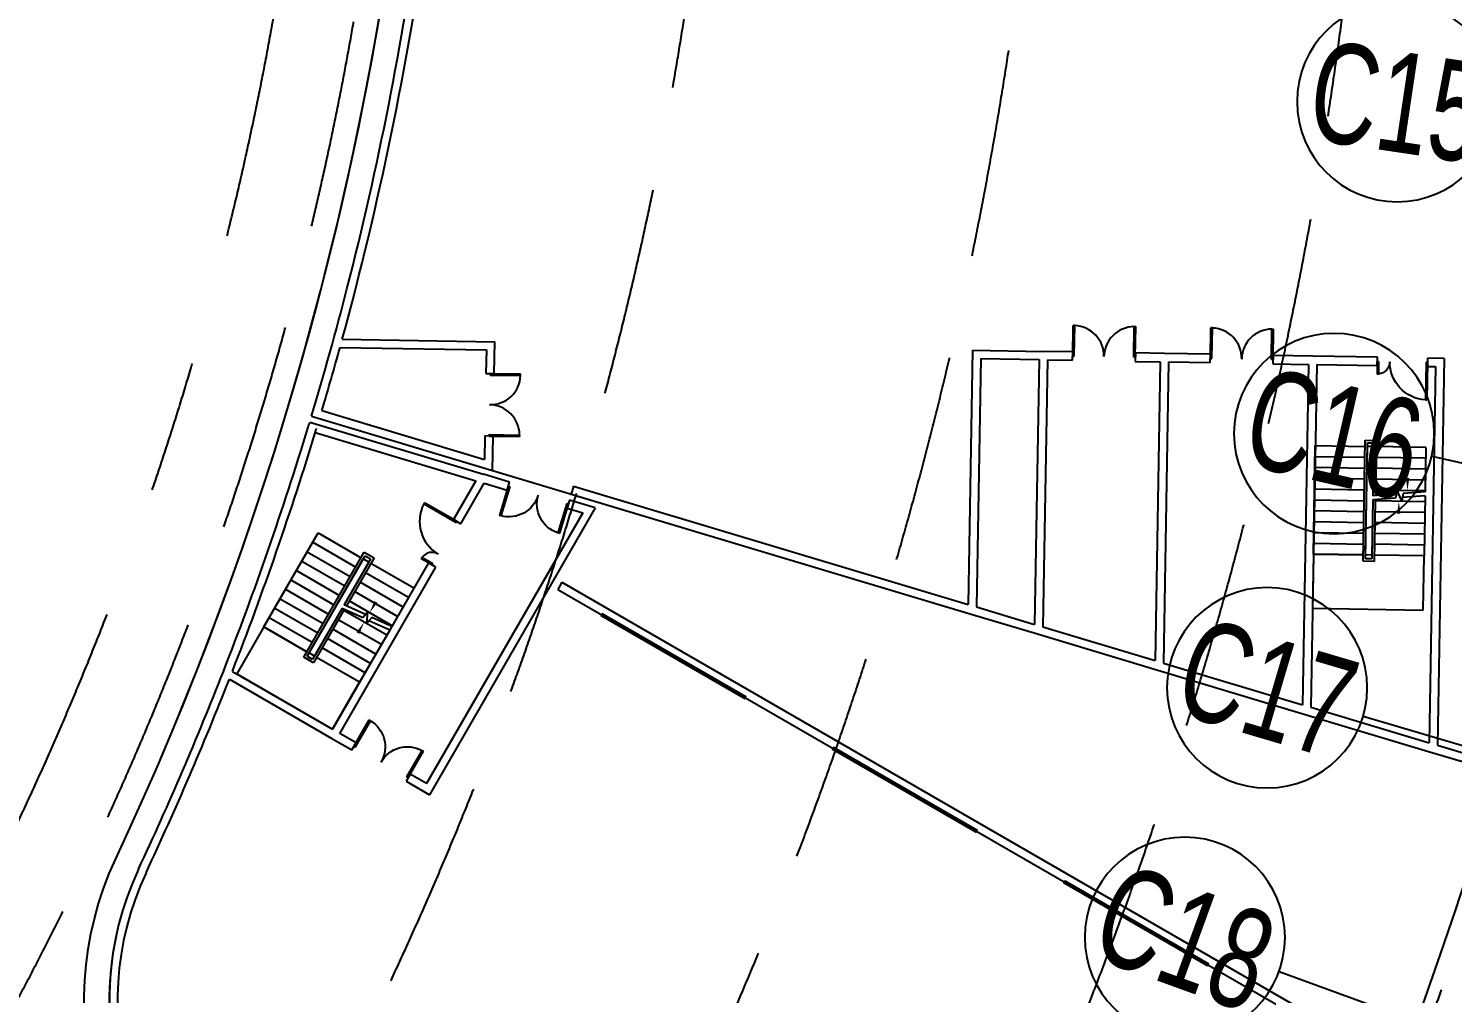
# Model space of a CAD drawing. Extents: x 36903891 to 38126251, y 2073392 to 2924740.
# Drawn here: x 37180331 to 37214450, y 2250024 to 2273145 of the extents above; entities that cross this region are included whole.
import ezdxf
from ezdxf.enums import TextEntityAlignment as Align
from ezdxf.xclip import XClip

# ---------------------------------------------------------------- set-up
doc = ezdxf.new("R2010")
doc.units = 0
doc.header["$LTSCALE"] = 1000
doc.header["$XCLIPFRAME"] = 0
for name, pattern in [('CENTER', [2, 1.25, -0.25, 0.25, -0.25]), ('CENTER2', [28.575, 19.05, -3.175, 3.175, -3.175]), ('HIDDEN', [0.375, 0.25, -0.125])]:
    doc.linetypes.add(name, pattern=pattern)
doc.layers.get('0').update_dxf_attribs({"color": 8})
doc.layers.get('Defpoints').update_dxf_attribs({"color": 8})
for name, color, linetype in [('#幕墙线-平面', 8, 'Continuous'), ('#标注', 8, 'Continuous'), ('#虚线', 8, 'HIDDEN'), ('#轴线', 8, 'CENTER2'), ('1-WIN-1', 8, 'Continuous'), ('A-DIMS', 8, 'Continuous'), ('A-FLOR', 8, 'Continuous'), ('A-GRID', 8, 'CENTER'), ('A-STRS-HRAL', 8, 'Continuous'), ('DIM', 8, 'Continuous'), ('周边建筑', 8, 'Continuous')]:
    doc.layers.add(name, color=color, linetype=linetype)
doc.styles.add('#文字', font='jrs.shx', dxfattribs={"width": 0.7, "bigfont": 'hztxt.shx'})
doc.styles.add('_TCH_DIM_T3', font='SIMPLEX', dxfattribs={"width": 0.705882, "bigfont": 'GBCBIG'})
doc.styles.add('JHZX', font='jrs.shx', dxfattribs={"width": 0.6, "bigfont": 'jhz.shx'})
doc.dimstyles.new('_TCH_ARCH&&200', dxfattribs={"dimtxt": 595, "dimasz": 200, "dimexe": 500, "dimexo": 600, "dimgap": 252.5, "dimtad": 1, "dimdec": 0, "dimzin": 0, "dimdsep": 46, "dimtxsty": '_TCH_DIM_T3', "dimblk": 'ARCHTICK', "dimcen": 0.09, "dimclrt": 4, "dimazin": 2, "dimtfac": 1, "dimtdec": 0, "dimtix": 1, "dimtmove": 2, "dimatfit": 3, "dimfxl": 200, "dimtolj": 1, "dimtzin": 0, "dimarcsym": 0})
doc.dimstyles.new('JZBZ-600', dxfattribs={"dimscale": 600, "dimtxt": 3, "dimasz": 1.5, "dimexe": 1, "dimexo": 1, "dimgap": 0.5, "dimtad": 1, "dimdec": 0, "dimdsep": 46, "dimtxsty": 'JHZX', "dimblk1": 'ARCHTICK', "dimblk2": 'ARCHTICK', "dimsah": 1, "dimcen": 0, "dimclrd": 1, "dimclre": 1, "dimclrt": 2, "dimadec": 1, "dimazin": 2, "dimtfac": 1, "dimtdec": 0, "dimtix": 1, "dimtmove": 0, "dimatfit": 3, "dimfxl": 1, "dimtolj": 1, "dimlwd": -1, "dimlwe": -1, "dimarcsym": 1})

# ---------------------------------------------------------------- blocks, each defined once
blk = doc.blocks.new('_ARCHTICK')
at = {"color": 0, "linetype": 'ByBlock', "const_width": 0.15}
blk.add_lwpolyline([(-0.5, -0.5), (0.5, 0.5)], dxfattribs=at)
blk = doc.blocks.new('*D200')
at = {"layer": '#标注', "transparency": 16777216}
for p, q in [((36874862, 3000599), (36862409, 2989774)), ((36882278, 2846131), (36868846, 2855713))]:
    blk.add_line(p, q, dxfattribs=at)
blk.add_arc((36780603, 2918661), 108993, 324.49751, 41, dxfattribs=at)
at = {"layer": 'Defpoints', "color": 0, "transparency": 16777216}
for p in [(36875315, 3000993), (36780603, 2918661), (36887941, 2899732), (36882766, 2845783)]:
    blk.add_point(p, dxfattribs=at)
at = {"layer": '#标注', "transparency": 16777216, "xscale": 900, "yscale": 900, "zscale": 900}
for p, rotation in [((36862862, 2990168), 130.9999999999905), ((36869334, 2855365), 234.4975139136623)]:
    blk.add_blockref('_ARCHTICK', p, dxfattribs=dict(at, rotation=rotation))
at = {"layer": '#标注', "transparency": 16777216, "insert": (36890670, 2923946), "char_height": 1800, "attachment_point": 5, "rotation": 272.7488, "style": 'JHZX'}
blk.add_mtext('\\A1;76.5°', dxfattribs=at)
blk = doc.blocks.new('*U49')
blk.add_line((20, 0), (0, 0))
blk.add_circle((24, 0), 4)
at = {"style": 'JHZX', "width": 0.75}
blk.add_attdef('AXES', text='', height=4, dxfattribs=at).set_placement((24, 0), align=Align.MIDDLE_CENTER)
blk = doc.blocks.new('DOTE-11')
at = {"layer": '#虚线', "ltscale": 20}
for radius, end in [(117100, 50.90588), (109300, 50.72062), (101500, 50.50684), (93700, 50.25742), (85900, 49.96262), (78100, 49.60882)]:
    blk.add_arc((36780599, 2918657), radius, 330, end, dxfattribs=at)
at = {"layer": '#轴线'}
for radius, end in [(146600, 183.99981), (138800, 210.18842), (130400, 210.32938), (127950, 210.37401), (76200, 56.5)]:
    blk.add_arc((36780599, 2918657), radius, 324.5, end, dxfattribs=at)
blk = doc.blocks.new('A$C80b62fe7')
at = {"layer": '#幕墙线-平面'}
for radius, start, end in [(128529, 333.50225, 195.7758), (127529, 333.53985, 195.7884)]:
    blk.add_arc((71052, 188867), radius, start, end, dxfattribs=at)
blk = doc.blocks.new('DASWQE')
at = {"layer": 'DIM', "ltscale": 10}
blk.add_blockref('A$C80b62fe7', (-71047, -188863), dxfattribs=at)
blk = doc.blocks.new('$DorLib2D$00000225')
for p, q in [((0.475, -0.001), (0.475, 0.752)), ((0.475, 0.752), (0.5, 0.752)), ((0.5, -0.001), (0.5, 0.752)), ((-0.5, 0), (-0.5, 0.252)), ((-0.475, 0.252), (-0.5, 0.252)), ((-0.475, 0), (-0.475, 0.252)), ((-0.475, 0), (-0.5, 0)), ((0.475, -0.001), (0.5, -0.001))]:
    blk.add_line(p, q)
for centre, radius, start, end in [((0.505, -0.002), 0.755, 92.2493, 179.7238), ((-0.501, 0.003), 0.251, 359.7899, 84.0974)]:
    blk.add_arc(centre, radius, start, end)
blk = doc.blocks.new('$DorLib2D$00000002')
at = {"layer": '1-WIN-1'}
for p, q in [((-0.5, 0), (-0.5, 0.4875)), ((-0.475, 0.4875), (-0.5, 0.4875)), ((-0.475, 0), (-0.475, 0.4875)), ((0.475, 0), (0.475, 0.4875)), ((0.475, 0.4875), (0.5, 0.4875)), ((0.5, 0), (0.5, 0.4875)), ((-0.5, 0), (-0.475, 0)), ((0.5, 0), (0.475, 0))]:
    blk.add_line(p, q, dxfattribs=at)
for centre, start, end in [((-0.4875, 0), 0, 88.53072), ((0.4875, 0), 91.46928, 180)]:
    blk.add_arc(centre, 0.4875, start, end, dxfattribs=at)
blk = doc.blocks.new('123')
at = {"layer": '周边建筑'}
for p, q in [((34996262, 2930970), (34999786, 2937147)), ((34996399, 2930805), (34999959, 2937048)), ((34987736, 2911412), (35009560, 2934816)), ((34987882, 2911276), (35009706, 2934679)), ((34987267, 2933213), (34987170, 2932825)), ((34987267, 2933213), (34996262, 2930970)), ((34987364, 2932776), (34987413, 2932970)), ((34987413, 2932970), (34996159, 2930790)), ((34987170, 2932825), (34987364, 2932776)), ((34989248, 2932307), (34988961, 2931152)), ((34989501, 2932244), (34989213, 2931089)), ((34989248, 2932307), (34990278, 2932050)), ((34989753, 2932181), (34989465, 2931026)), ((34990005, 2932118), (34989717, 2930963)), ((34990258, 2932055), (34989970, 2930900)), ((34990278, 2932050), (34990198, 2931527)), ((34990510, 2931992), (34990222, 2930837)), ((34990375, 2932026), (34990293, 2931485)), ((34990375, 2932026), (34991771, 2931678)), ((34990762, 2931929), (34990474, 2930775)), ((34991014, 2931866), (34990726, 2930712)), ((34986880, 2931660), (34986505, 2930156)), ((34986723, 2930205), (34987074, 2931612)), ((34987074, 2931612), (34986880, 2931660)), ((34990198, 2931527), (34990362, 2931455)), ((34991267, 2931803), (34990979, 2930649)), ((34991519, 2931741), (34991231, 2930586)), ((34991771, 2931678), (34991483, 2930523)), ((34991771, 2931678), (34991483, 2930523)), ((34993033, 2931363), (34991771, 2931678)), ((34988750, 2930926), (34988815, 2931188)), ((34988815, 2931188), (34990099, 2930868)), ((34990175, 2931369), (34990090, 2930809)), ((34990362, 2931455), (34990098, 2931402)), ((34990098, 2931402), (34990269, 2931327)), ((34990269, 2931327), (34990187, 2930784)), ((34992391, 2928792), (34993033, 2931363)), ((34988607, 2929735), (34988895, 2930890)), ((34991564, 2930225), (34988750, 2930926)), ((34988822, 2930970), (34988859, 2931116)), ((34991520, 2930297), (34988822, 2930970)), ((34988859, 2931116), (34990090, 2930809)), ((34988860, 2929672), (34989147, 2930827)), ((34988946, 2931094), (34988910, 2930948)), ((34991432, 2930319), (34988910, 2930948)), ((34988946, 2931094), (34990090, 2930809)), ((34990196, 2930844), (34991629, 2930487)), ((34994829, 2928053), (34996399, 2930805)), ((34989112, 2929610), (34989400, 2930764)), ((34989364, 2929547), (34989652, 2930701)), ((34989616, 2929484), (34989904, 2930638)), ((34989869, 2929421), (34990157, 2930575)), ((34990121, 2929358), (34990409, 2930513)), ((34990187, 2930784), (34991469, 2930465)), ((34990187, 2930784), (34991556, 2930443)), ((34991469, 2930465), (34991432, 2930319)), ((34991629, 2930487), (34991564, 2930225)), ((34994693, 2928218), (34996159, 2930790)), ((34986505, 2930156), (34986275, 2929235)), ((34986723, 2930205), (34994693, 2928218)), ((34990373, 2929295), (34990661, 2930450)), ((34990626, 2929232), (34990913, 2930387)), ((34990878, 2929169), (34991166, 2930324)), ((34991130, 2929106), (34991418, 2930261)), ((34991418, 2930261), (34991130, 2929106)), ((34991556, 2930443), (34991520, 2930297)), ((34986469, 2929186), (34986675, 2930011)), ((34986675, 2930011), (34994590, 2928038)), ((34991130, 2929106), (34988607, 2929735)), ((34986275, 2929235), (34986469, 2929186)), ((34991130, 2929106), (34992391, 2928792)), ((34985912, 2927779), (34985646, 2926712)), ((34986106, 2927731), (34985912, 2927779)), ((34992866, 2925015), (34994590, 2928038)), ((34993002, 2924850), (34994829, 2928053)), ((34985864, 2926761), (34986106, 2927731)), ((34985646, 2926712), (34985477, 2926033)), ((34985864, 2926761), (34992866, 2925015)), ((34985671, 2925984), (34985816, 2926566)), ((34985816, 2926566), (34992763, 2924834)), ((34985477, 2926033), (34985671, 2925984)), ((34991373, 2922398), (34992763, 2924834)), ((34991509, 2922233), (34993002, 2924850)), ((34985114, 2924577), (34984945, 2923898)), ((34985308, 2924529), (34985114, 2924577)), ((34985163, 2923947), (34985308, 2924529)), ((34984533, 2922249), (34984945, 2923898)), ((34984776, 2922394), (34985114, 2923753)), ((34985114, 2923753), (34991270, 2922218)), ((34985163, 2923947), (34991373, 2922398)), ((34984776, 2922394), (34990550, 2920955)), ((34984533, 2922249), (34990447, 2920774)), ((34990550, 2920955), (34991270, 2922218)), ((34990686, 2920790), (34991509, 2922233)), ((34985557, 2912202), (34990447, 2920774)), ((34985731, 2912102), (34990686, 2920790)), ((34984756, 2910394), (34987203, 2914685)), ((34986181, 2912589), (34985861, 2912028)), ((34986181, 2912589), (34991988, 2907174)), ((34985557, 2912202), (34985731, 2912102)), ((34986035, 2911929), (34986229, 2912271)), ((34986229, 2912271), (34991705, 2907164)), ((34985861, 2912028), (34986035, 2911929)), ((34987736, 2911412), (34987882, 2911276)), ((34980879, 2907593), (34981764, 2911140)), ((34982501, 2910956), (34981764, 2911140)), ((34981061, 2907495), (34981909, 2910898)), ((34981909, 2910898), (34982453, 2910762)), ((34982453, 2910762), (34982501, 2910956)), ((34985118, 2910725), (34984795, 2910159)), ((34985292, 2910626), (34985118, 2910725)), ((34982512, 2906460), (34984756, 2910394)), ((34983957, 2910593), (34983908, 2910399)), ((34983908, 2910399), (34984452, 2910264)), ((34984756, 2910394), (34983957, 2910593)), ((34985008, 2910128), (34985292, 2910626)), ((34982437, 2906733), (34984452, 2910264)), ((34982642, 2906386), (34984795, 2910159)), ((34985827, 2909365), (34985008, 2910128)), ((34982915, 2906460), (34984906, 2909950)), ((34984906, 2909950), (34985690, 2909218)), ((34985690, 2909218), (34985827, 2909365)), ((34986704, 2908546), (34986568, 2908400)), ((34986568, 2908400), (34989932, 2905263)), ((34990068, 2905409), (34986704, 2908546)), ((34987080, 2907923), (34986268, 2907052)), ((34987270, 2907745), (34986458, 2906875)), ((34987080, 2907923), (34987856, 2907199)), ((34987460, 2907568), (34986649, 2906698)), ((34987650, 2907391), (34986839, 2906520)), ((34985974, 2906957), (34986158, 2907155)), ((34988095, 2904979), (34985974, 2906957)), ((34986059, 2906960), (34986161, 2907070)), ((34988092, 2905064), (34986059, 2906960)), ((34986227, 2907008), (34986125, 2906899)), ((34986158, 2907155), (34987126, 2906252)), ((34986161, 2907070), (34987089, 2906204)), ((34986227, 2907008), (34987089, 2906204)), ((34987840, 2907213), (34987029, 2906343)), ((34988031, 2907036), (34987219, 2906166)), ((34987856, 2907199), (34987533, 2906780)), ((34987929, 2907131), (34987595, 2906698)), ((34987929, 2907131), (34988981, 2906149)), ((34991705, 2907164), (34991398, 2906835)), ((34991545, 2906699), (34991988, 2907174)), ((34985272, 2905985), (34986084, 2906855)), ((34985463, 2905807), (34986274, 2906678)), ((34988027, 2905126), (34986125, 2906899)), ((34987435, 2906653), (34987089, 2906204)), ((34987641, 2906638), (34987385, 2906719)), ((34987385, 2906719), (34987498, 2906571)), ((34988221, 2906859), (34987409, 2905988)), ((34987533, 2906780), (34987641, 2906638)), ((34988411, 2906681), (34987599, 2905811)), ((34991398, 2906835), (34991545, 2906699)), ((34985653, 2905630), (34986464, 2906500)), ((34985843, 2905453), (34986655, 2906323)), ((34987498, 2906571), (34987163, 2906136)), ((34988601, 2906504), (34987789, 2905634)), ((34988791, 2906327), (34987980, 2905456)), ((34987174, 2904211), (34985272, 2905985)), ((34986033, 2905275), (34986845, 2906146)), ((34986223, 2905098), (34987035, 2905968)), ((34987163, 2906136), (34988129, 2905235)), ((34987163, 2906136), (34988195, 2905174)), ((34987200, 2906184), (34988279, 2905177)), ((34988981, 2906149), (34988170, 2905279)), ((34988981, 2906149), (34988170, 2905279)), ((34989932, 2905263), (34988981, 2906149)), ((34986413, 2904921), (34987225, 2905791)), ((34986604, 2904743), (34987415, 2905614)), ((34990375, 2905738), (34990068, 2905409)), ((34990147, 2905200), (34990522, 2905602)), ((34990522, 2905602), (34990375, 2905738)), ((34986794, 2904566), (34987605, 2905436)), ((34986984, 2904389), (34987795, 2905259)), ((34988129, 2905235), (34988027, 2905126)), ((34988044, 2903238), (34989932, 2905263)), ((34988125, 2903325), (34989932, 2905263)), ((34987174, 2904211), (34987986, 2905082)), ((34987986, 2905082), (34987174, 2904211)), ((34988195, 2905174), (34988092, 2905064)), ((34988279, 2905177), (34988095, 2904979)), ((34988211, 2903124), (34990147, 2905200)), ((34987174, 2904211), (34988125, 2903325))]:
    blk.add_line(p, q, dxfattribs=at)
for points, format in [([(34994768, 2952551, -0.066668), (35023206, 2934936, -0.432715), (35023979, 2923298), (35002575, 2900345, -0.3894), (34991787, 2899506, 0.164544), (34944222, 2916271)], "xyb"), ([(34989019, 2931926, 0, 0, 0), (34990155, 2931643, 0, 80, 0), (34989864, 2931715, 0, 0, 0)], "xyseb"), ([(34988632, 2930373, 0, 0, 0), (34991912, 2929556, 0, 0, 0), (34992251, 2930914, 0, 0, 0), (34990359, 2931386, 0, 80, 0), (34990650, 2931313, 0, 0, 0)], "xyseb"), ([(34986558, 2907554, 0, 0, 0), (34987414, 2906756, 0, 80, 0), (34987195, 2906961, 0, 0, 0)], "xyseb"), ([(34985604, 2906530, 0, 0, 0), (34988076, 2904225, 0, 0, 0), (34989030, 2905249, 0, 0, 0), (34987604, 2906579, 0, 80, 0), (34987824, 2906374, 0, 0, 0)], "xyseb")]:
    blk.add_lwpolyline(points, format=format, dxfattribs=at)
at = {"layer": '周边建筑', "const_width": 100}
for points in [[(35000158, 2924440), (34997430, 2921515)], [(34995794, 2919760), (34993066, 2916834)], [(34991429, 2915079), (34988701, 2912154)]]:
    blk.add_lwpolyline(points, dxfattribs=at)
at = {"layer": '周边建筑'}
for centre, radius, start, end in [((34943222, 2837577), 78700, 53.84029, 89.27195), ((34943222, 2837577), 79500, 61.72709, 68.99173), ((34943222, 2837577), 79300, 62.58674, 69.11954), ((34943223, 2837578), 79299, 60.29999, 62.58675), ((34943223, 2837578), 79499, 60.44413, 61.57831), ((34943223, 2837578), 79299, 60.10287, 60.19162), ((34943222, 2837577), 79300, 55.61963, 60.10288), ((34943223, 2837578), 79499, 60.10289, 60.11959), ((34943222, 2837577), 79500, 55.6816, 60.10289), ((34943222, 2837577), 79300, 51.89625, 55.61963), ((34943222, 2837577), 79500, 51.89625, 55.53582), ((34996724, 2905801), 7200, 231.8963, 317), ((34996724, 2905801), 7400, 231.8963, 317), ((34996724, 2905801), 7400, 244.3204, 305.3328)]:
    blk.add_arc(centre, radius, start, end, dxfattribs=at)
for name, p, xscale, yscale, zscale, rotation in [('$DorLib2D$00000225', (34987122, 2932218), -1199.999999999999, 1199.999999999999, 200, 256.000000000057), ('$DorLib2D$00000002', (34986191, 2928483), 1499.999999999999, 1499.999999999999, 200, 76.00000000005609), ('$DorLib2D$00000002', (34985392, 2925281), 1500, 1500, 200, 76.00000000006109), ('$DorLib2D$00000002', (34985576, 2911327), -1500, 1500, 1500, 240.3000000056599), ('$DorLib2D$00000002', (34983205, 2910678), 1500, 1500, 1500, 346.0000000000009), ('$DorLib2D$00000225', (34986197, 2908882), 1200, 1200, -1200, 137.0000000000592), ('$DorLib2D$00000002', (34990960, 2906219), -1500, 1500, 200, 47.00000000000814)]:
    blk.add_blockref(name, p, dxfattribs=dict(at, xscale=xscale, yscale=yscale, zscale=zscale, rotation=rotation))
blk = doc.blocks.new('*D444')
at = {"layer": 'A-DIMS', "lineweight": -2, "transparency": 16777216}
for p, q in [((39352860, 1956720), (39353237, 1957372)), ((39352987, 1956939), (39365501, 1949714)), ((39365374, 1949495), (39365751, 1950147))]:
    blk.add_line(p, q, dxfattribs=at)
at = {"layer": 'Defpoints', "color": 0, "transparency": 16777216}
for p in [(39352560, 1956200), (39365501, 1949714), (39365074, 1948975)]:
    blk.add_point(p, dxfattribs=at)
at = {"layer": 'A-DIMS', "lineweight": -2, "transparency": 16777216, "xscale": 200, "yscale": 200, "zscale": 200}
for p, rotation in [((39352987, 1956939), 150.0000000065967), ((39365501, 1949714), 330.0000000065967)]:
    blk.add_blockref('_ARCHTICK', p, dxfattribs=dict(at, rotation=rotation))
at = {"layer": 'A-DIMS', "transparency": 16777216, "insert": (39359519, 1953803), "char_height": 595, "attachment_point": 5, "rotation": 330, "style": '_TCH_DIM_T3'}
blk.add_mtext('\\A1;14450', dxfattribs=at)
blk = doc.blocks.new('ZW-5001')
at = {"layer": '#标注'}
ref = blk.add_blockref('*U49', (36896807.1, 2901290.8), dxfattribs=dict(at, xscale=-599.9999999999997, yscale=599.9999999999998, rotation=351.5121609548914))
ref.add_attrib('AXES', 'C15', dxfattribs={"layer": '0', "height": 2400, "rotation": 351.51216, "style": '#文字', "width": 0.7}).set_placement((36882564.8, 2903416.3), align=Align.MIDDLE_CENTER)
ref = blk.add_blockref('*U49', (36895086.5, 2892234.9), dxfattribs=dict(at, xscale=-600, yscale=600.0000000000001, rotation=347.049645348518))
ref.add_attrib('AXES', 'C16', dxfattribs={"layer": '0', "height": 2400, "rotation": 347.04965, "style": '#文字', "width": 0.7}).set_placement((36881052.7, 2895462), align=Align.MIDDLE_CENTER)
ref = blk.add_blockref('*U49', (36893259.9, 2885294.9), dxfattribs=dict(at, xscale=-600, yscale=600, rotation=343.5496643750649))
ref.add_attrib('AXES', 'C17', dxfattribs={"layer": '0', "height": 2400, "rotation": 343.54966, "style": '#文字', "width": 0.7}).set_placement((36879449.3, 2889372.7), align=Align.MIDDLE_CENTER)
ref = blk.add_blockref('*U49', (36891013, 2878479.3), dxfattribs=dict(at, xscale=-600, yscale=600, rotation=340.0496834016118))
ref.add_attrib('AXES', 'C18', dxfattribs={"layer": '0', "height": 2400, "rotation": 340.04968, "style": '#文字', "width": 0.7}).set_placement((36877477.2, 2883392.7), align=Align.MIDDLE_CENTER)
dim = blk.add_angular_dim_3p(base=(36887940.5, 2899731.8), center=(36780603.5, 2918661.5), p1=(36882766.5, 2845782.6), p2=(36875314.6, 3000992.6), dimstyle='JZBZ-600', override={"dimclrd": 256, "dimclre": 256, "dimclrt": 256}, dxfattribs=at)
dim.commit()
dim.dimension.update_dxf_attribs({"geometry": '*D200', "text_midpoint": (36890670.1, 2923946)})
blk = doc.blocks.new('FDGFH')
at = {"layer": 'A-FLOR'}
blk.add_blockref('ZW-5001', (-36780599, -2918657), dxfattribs=at)
at = {"layer": 'A-GRID'}
blk.add_blockref('DOTE-11', (-36780599, -2918657), dxfattribs=at)
blk = doc.blocks.new('CXVFG')
at = {"rotation": 283.0000021287353}
blk.add_blockref('123', (28669010.7, 35399138.6), dxfattribs=at)
at = {"layer": 'A-DIMS'}
dim = blk.add_aligned_dim(p1=(39352559.7, 1956200.1), p2=(39365073.7, 1948975.1), distance=853.7, dimstyle='_TCH_ARCH&&200', override={"dimclrd": 256, "dimclre": 256, "dimclrt": 256}, dxfattribs=at)
dim.commit()
dim.dimension.update_dxf_attribs({"geometry": '*D444', "text_midpoint": (39359518.6, 1953803.3)})
blk = doc.blocks.new('JUTEWR')
at = {"layer": 'A-STRS-HRAL'}
blk.add_blockref('DASWQE', (36747505, 2929437), dxfattribs=at)
at = {"layer": 'DIM'}
for name, p in [('FDGFH', (36747510, 2929431)), ('CXVFG', (-2546868, 939616))]:
    blk.add_blockref(name, p, dxfattribs=at)

msp = doc.modelspace()

# ---------------------------------------------------------------- block references
at = {"layer": 'DIM'}
ref = msp.add_blockref('JUTEWR', (363648.3, -642797.5), dxfattribs=at)
XClip(ref).set_block_clipping_path([(36540243.0880557299, 2702892.0700622862), (36938694.1744792983, 3117037.741362222)])

doc.saveas('drawing.dxf')
